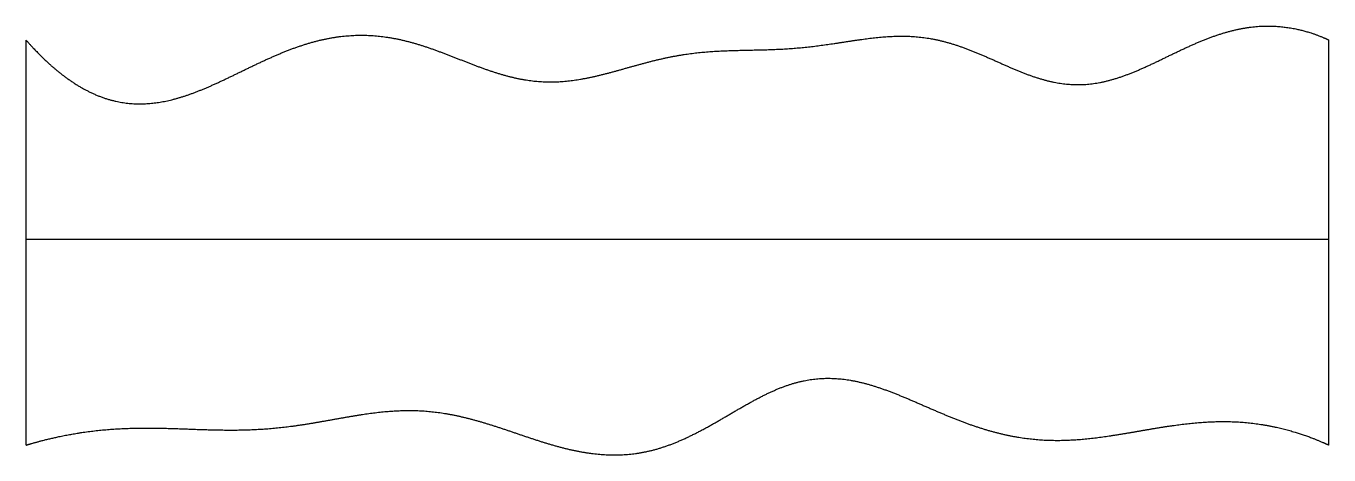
# Model space of a CAD drawing. Header units: millimetres. Extents: x 0 to 10, y -0.1 to 3.2.
import ezdxf

# ---------------------------------------------------------------- set-up
doc = ezdxf.new("R2010")
doc.units = ezdxf.units.MM
doc.layers.get('0').update_dxf_attribs({"linetype": 'CONTINUOUS'})

msp = doc.modelspace()

# ---------------------------------------------------------------- linework, layer by layer
for points in [[(0, 3.055), (0.039, 3.01), (0.117, 2.926), (0.234, 2.815), (0.39, 2.698), (0.584, 2.603), (0.778, 2.559), (0.972, 2.56), (1.166, 2.602), (1.361, 2.674), (1.557, 2.766), (1.755, 2.865), (1.954, 2.957), (2.156, 3.033), (2.359, 3.082), (2.563, 3.1), (2.766, 3.085), (2.969, 3.04), (3.17, 2.97), (3.37, 2.889), (3.569, 2.812), (3.767, 2.754), (3.966, 2.726), (4.166, 2.734), (4.367, 2.772), (4.568, 2.828), (4.77, 2.887), (4.972, 2.935), (5.175, 2.964), (5.377, 2.975), (5.58, 2.978), (5.783, 2.982), (5.986, 2.997), (6.189, 3.025), (6.393, 3.059), (6.596, 3.085), (6.799, 3.091), (7, 3.063), (7.2, 3.001), (7.399, 2.915), (7.597, 2.822), (7.795, 2.746), (7.992, 2.705), (8.189, 2.709), (8.387, 2.759), (8.586, 2.841), (8.785, 2.941), (8.985, 3.037), (9.187, 3.115), (9.389, 3.162), (9.591, 3.171), (9.754, 3.145), (9.877, 3.108), (9.959, 3.074), (10, 3.055)], [(0, -0.055), (0, 0.069), (0, 0.318), (0, 0.691), (0, 1.189), (0, 1.811), (0, 2.309), (0, 2.682), (0, 2.931), (0, 3.055)], [(10, -0.055), (10, 0.069), (10, 0.318), (10, 0.691), (10, 1.189), (10, 1.811), (10, 2.309), (10, 2.682), (10, 2.931), (10, 3.055)], [(0, 1.527), (0.4, 1.527), (1.2, 1.527), (2.4, 1.527), (4, 1.527), (6, 1.527), (7.6, 1.527), (8.8, 1.527), (9.6, 1.527), (10, 1.527)], [(0, -0.055), (0.04, -0.043), (0.121, -0.02), (0.241, 0.01), (0.402, 0.041), (0.603, 0.066), (0.805, 0.077), (1.006, 0.077), (1.207, 0.07), (1.409, 0.062), (1.611, 0.058), (1.813, 0.065), (2.015, 0.084), (2.218, 0.116), (2.42, 0.154), (2.621, 0.189), (2.822, 0.212), (3.021, 0.215), (3.22, 0.193), (3.418, 0.148), (3.616, 0.087), (3.816, 0.017), (4.018, -0.051), (4.221, -0.105), (4.424, -0.135), (4.628, -0.134), (4.829, -0.098), (5.027, -0.025), (5.223, 0.076), (5.416, 0.191), (5.608, 0.304), (5.8, 0.397), (5.993, 0.454), (6.19, 0.468), (6.388, 0.439), (6.588, 0.377), (6.79, 0.293), (6.991, 0.203), (7.192, 0.119), (7.393, 0.051), (7.592, 0.004), (7.791, -0.02), (7.991, -0.022), (8.191, -0.004), (8.392, 0.026), (8.593, 0.062), (8.795, 0.097), (8.997, 0.121), (9.198, 0.131), (9.4, 0.12), (9.6, 0.087), (9.76, 0.042), (9.88, -0.002), (9.96, -0.037), (10, -0.055)]]:
    msp.add_open_spline(points, degree=5)

doc.saveas('drawing.dxf')
